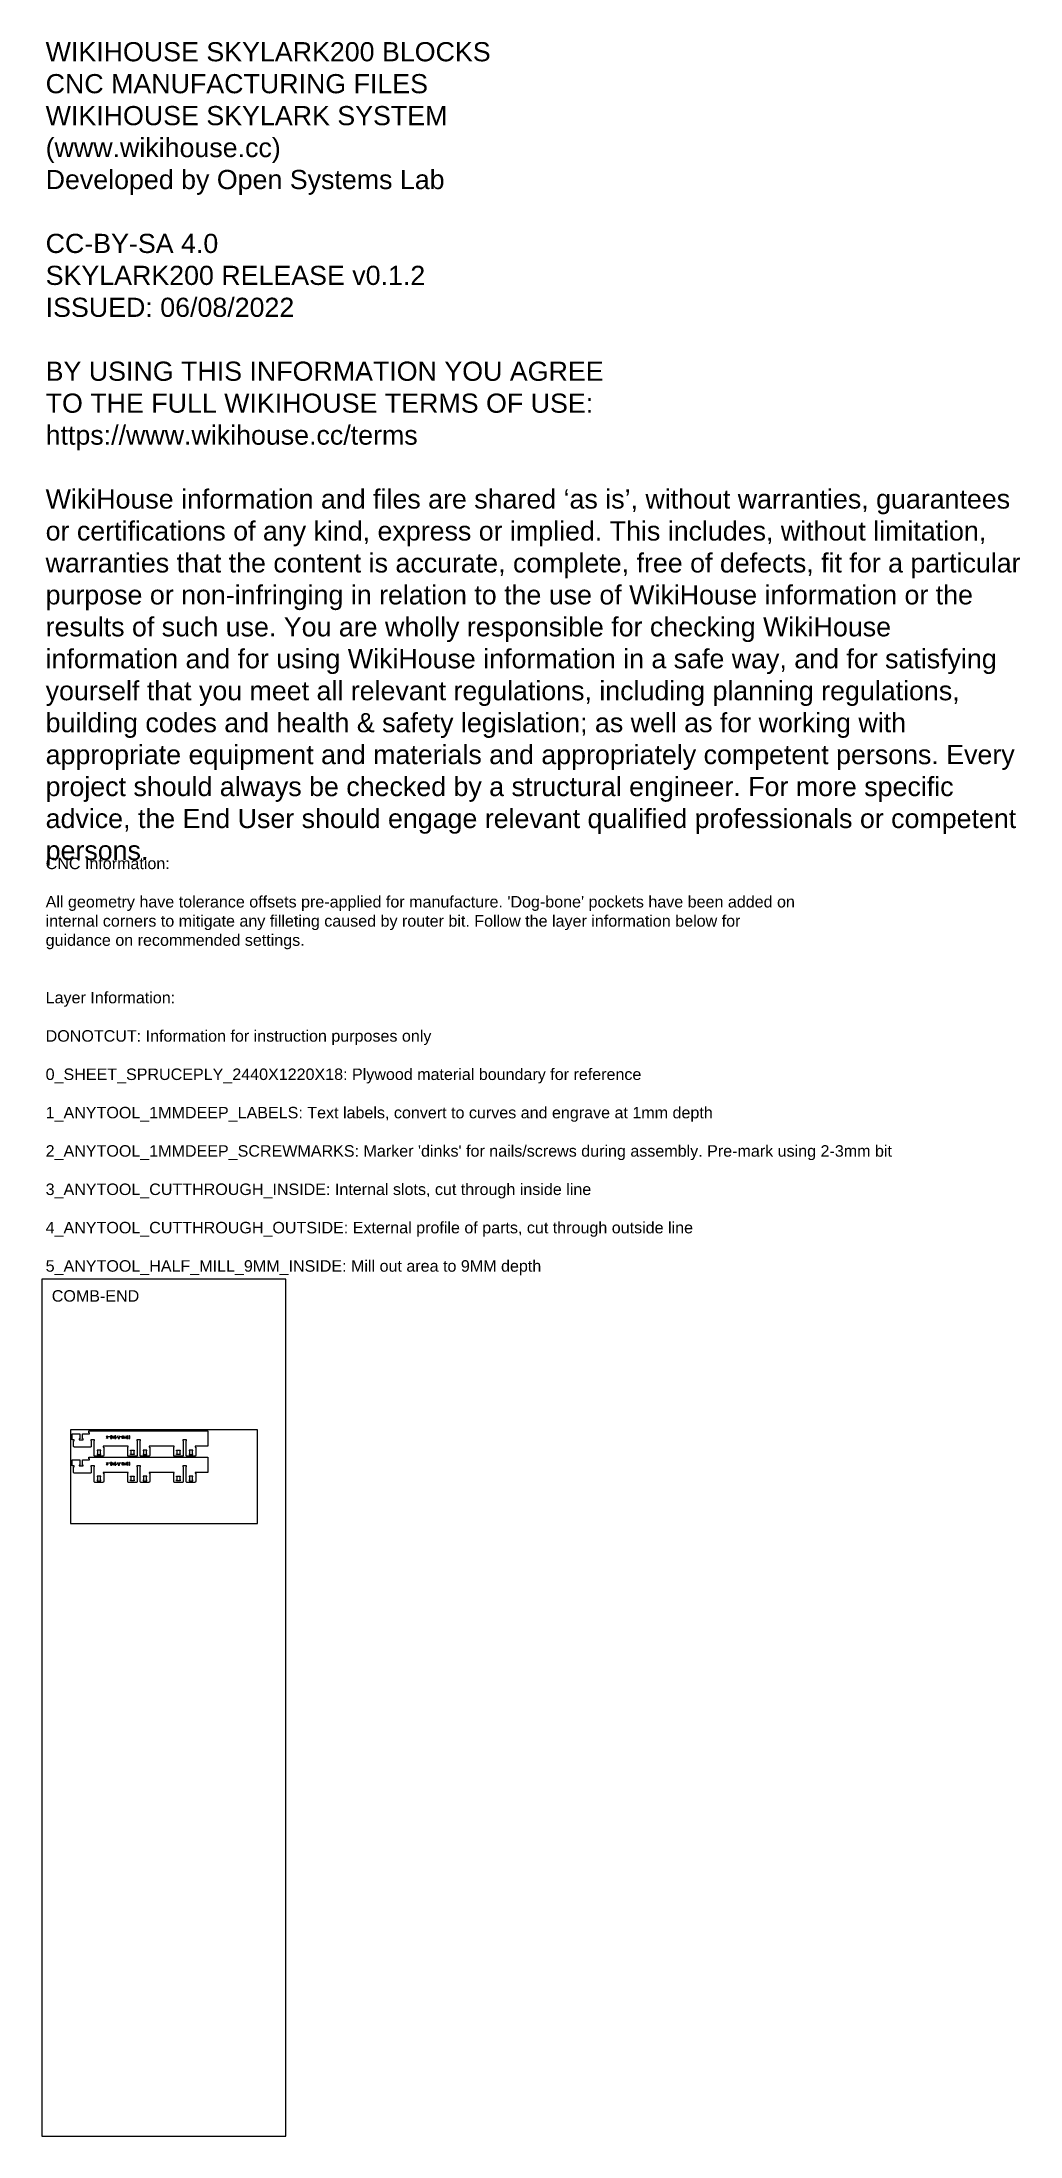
# Model space of a CAD drawing. Header units: millimetres. Extents: x 0 to 12757, y 0 to 27318.
import ezdxf

# ---------------------------------------------------------------- set-up
doc = ezdxf.new("R2010")
doc.units = ezdxf.units.MM
for name, color, linetype, true_color in [('0_SHEET_SPRUCEPLY_2440X122', 1, 'Continuous', 0xff0000), ('1_ANYTOOL_1MMDEEP_LABELS_S', 2, 'Continuous', 0xffff00), ('3_ANYTOOL_CUTTHROUGH_INSID', 4, 'Continuous', 0x00ffff), ('4_ANYTOOL_CUTTHROUGH_OUTSI', 5, 'Continuous', 0x0000ff), ('DONOTCUT', 7, 'Continuous', 0xffffff)]:
    doc.layers.add(name, color=color, linetype=linetype, true_color=true_color)
doc.styles.add('Arial', font='')
doc.styles.get('Arial').set_extended_font_data('Arial')

msp = doc.modelspace()

# ---------------------------------------------------------------- linework, layer by layer
at = {"layer": '0_SHEET_SPRUCEPLY_2440X122'}
msp.add_lwpolyline([(372, 9211), (372, 7991), (2812, 7991), (2812, 9211)], close=True, dxfattribs=at)
at = {"layer": '1_ANYTOOL_1MMDEEP_LABELS_S', "color": 2, "true_color": 0xffff00}
for points in [[(862, 9134), (838, 9098)], [(838, 9134), (862, 9098)], [(886, 9122), (870, 9122)], [(942, 9134), (942, 9098), (922, 9134), (922, 9098)], [(950, 9098), (966, 9098), (966, 9134), (950, 9134)], [(954, 9114), (966, 9114)], [(990, 9134), (974, 9098)], [(996, 9098), (1012, 9098), (1012, 9134)], [(996, 9114), (1012, 9114)], [(1036, 9122), (1020, 9122)], [(1096, 9134), (1096, 9098), (1084, 9118), (1072, 9098), (1072, 9134)], [(862, 8789), (838, 8753)], [(838, 8789), (862, 8753)], [(886, 8777), (870, 8777)], [(942, 8789), (942, 8753), (922, 8789), (922, 8753)], [(950, 8753), (966, 8753), (966, 8789), (950, 8789)], [(954, 8769), (966, 8769)], [(990, 8789), (974, 8753)], [(996, 8753), (1012, 8753), (1012, 8789)], [(996, 8769), (1012, 8769)], [(1036, 8777), (1020, 8777)], [(1096, 8789), (1096, 8753), (1084, 8773), (1072, 8753), (1072, 8789)]]:
    msp.add_lwpolyline(points, dxfattribs=at)
for points in [[(902, 9098), (914, 9098), (914, 9134), (902, 9134, 0.414214), (894, 9126), (894, 9106, 0.414214)], [(1124, 9124, 1), (1104, 9124), (1104, 9108, 1), (1124, 9108)], [(902, 8753), (914, 8753), (914, 8789), (902, 8789, 0.414214), (894, 8781), (894, 8761, 0.414214)], [(1124, 8779, 1), (1104, 8779), (1104, 8763, 1), (1124, 8763)]]:
    msp.add_lwpolyline(points, format="xyb", close=True, dxfattribs=at)
for points in [[(1064, 9114), (1054, 9114, -1), (1054, 9134), (1064, 9134), (1064, 9098), (1054, 9098, -1), (1054, 9114)], [(1132, 9098), (1142, 9098, 0.414214), (1148, 9104), (1148, 9128, 0.414214), (1142, 9134), (1132, 9134)], [(1064, 8769), (1054, 8769, -1), (1054, 8789), (1064, 8789), (1064, 8753), (1054, 8753, -1), (1054, 8769)], [(1132, 8753), (1142, 8753, 0.414214), (1148, 8759), (1148, 8783, 0.414214), (1142, 8789), (1132, 8789)]]:
    msp.add_lwpolyline(points, format="xyb", dxfattribs=at)
at = {"layer": '3_ANYTOOL_CUTTHROUGH_INSID', "color": 4, "true_color": 0x00ffff}
for points in [[(720, 8938), (726, 8938), (726, 8902), (720, 8902), (720, 8890), (769, 8890), (769, 8902), (763, 8902), (763, 8938), (769, 8938), (769, 8950), (720, 8950)], [(720, 8938), (726, 8938), (726, 8902), (720, 8902), (720, 8890), (769, 8890), (769, 8902), (763, 8902), (763, 8938), (769, 8938), (769, 8950), (720, 8950)], [(1205, 8938), (1199, 8938), (1199, 8902), (1205, 8902), (1205, 8890), (1156, 8890), (1156, 8902), (1162, 8902), (1162, 8938), (1156, 8938), (1156, 8950), (1205, 8950)], [(1205, 8938), (1199, 8938), (1199, 8902), (1205, 8902), (1205, 8890), (1156, 8890), (1156, 8902), (1162, 8902), (1162, 8938), (1156, 8938), (1156, 8950), (1205, 8950)], [(1320, 8938), (1326, 8938), (1326, 8902), (1320, 8902), (1320, 8890), (1369, 8890), (1369, 8902), (1363, 8902), (1363, 8938), (1369, 8938), (1369, 8950), (1320, 8950)], [(1320, 8938), (1326, 8938), (1326, 8902), (1320, 8902), (1320, 8890), (1369, 8890), (1369, 8902), (1363, 8902), (1363, 8938), (1369, 8938), (1369, 8950), (1320, 8950)], [(1805, 8938), (1799, 8938), (1799, 8902), (1805, 8902), (1805, 8890), (1756, 8890), (1756, 8902), (1762, 8902), (1762, 8938), (1756, 8938), (1756, 8950), (1805, 8950)], [(1805, 8938), (1799, 8938), (1799, 8902), (1805, 8902), (1805, 8890), (1756, 8890), (1756, 8902), (1762, 8902), (1762, 8938), (1756, 8938), (1756, 8950), (1805, 8950)], [(1920, 8938), (1926, 8938), (1926, 8902), (1920, 8902), (1920, 8890), (1969, 8890), (1969, 8902), (1963, 8902), (1963, 8938), (1969, 8938), (1969, 8950), (1920, 8950)], [(1920, 8938), (1926, 8938), (1926, 8902), (1920, 8902), (1920, 8890), (1969, 8890), (1969, 8902), (1963, 8902), (1963, 8938), (1969, 8938), (1969, 8950), (1920, 8950)], [(720, 8598), (726, 8598), (726, 8562), (720, 8562), (720, 8550), (769, 8550), (769, 8562), (763, 8562), (763, 8598), (769, 8598), (769, 8610), (720, 8610)], [(720, 8598), (726, 8598), (726, 8562), (720, 8562), (720, 8550), (769, 8550), (769, 8562), (763, 8562), (763, 8598), (769, 8598), (769, 8610), (720, 8610)], [(1205, 8598), (1199, 8598), (1199, 8562), (1205, 8562), (1205, 8550), (1156, 8550), (1156, 8562), (1162, 8562), (1162, 8598), (1156, 8598), (1156, 8610), (1205, 8610)], [(1205, 8598), (1199, 8598), (1199, 8562), (1205, 8562), (1205, 8550), (1156, 8550), (1156, 8562), (1162, 8562), (1162, 8598), (1156, 8598), (1156, 8610), (1205, 8610)], [(1320, 8598), (1326, 8598), (1326, 8562), (1320, 8562), (1320, 8550), (1369, 8550), (1369, 8562), (1363, 8562), (1363, 8598), (1369, 8598), (1369, 8610), (1320, 8610)], [(1320, 8598), (1326, 8598), (1326, 8562), (1320, 8562), (1320, 8550), (1369, 8550), (1369, 8562), (1363, 8562), (1363, 8598), (1369, 8598), (1369, 8610), (1320, 8610)], [(1805, 8598), (1799, 8598), (1799, 8562), (1805, 8562), (1805, 8550), (1756, 8550), (1756, 8562), (1762, 8562), (1762, 8598), (1756, 8598), (1756, 8610), (1805, 8610)], [(1805, 8598), (1799, 8598), (1799, 8562), (1805, 8562), (1805, 8550), (1756, 8550), (1756, 8562), (1762, 8562), (1762, 8598), (1756, 8598), (1756, 8610), (1805, 8610)], [(1920, 8598), (1926, 8598), (1926, 8562), (1920, 8562), (1920, 8550), (1969, 8550), (1969, 8562), (1963, 8562), (1963, 8598), (1969, 8598), (1969, 8610), (1920, 8610)], [(1920, 8598), (1926, 8598), (1926, 8562), (1920, 8562), (1920, 8550), (1969, 8550), (1969, 8562), (1963, 8562), (1963, 8598), (1969, 8598), (1969, 8610), (1920, 8610)]]:
    msp.add_lwpolyline(points, close=True, dxfattribs=at)
at = {"layer": '4_ANYTOOL_CUTTHROUGH_OUTSI', "color": 5, "true_color": 0x0000ff}
for points in [[(2006, 8880, -0.414214), (1994, 8868), (1892, 8868, -0.414214), (1881, 8880), (1881, 9070), (1887, 9070), (1887, 9082), (1838, 9082), (1838, 9070), (1844, 9070), (1844, 8880), (1844, 8880, -0.414214), (1832, 8868), (1730, 8868, -0.414214), (1719, 8880), (1719, 8986), (1725, 8986), (1725, 8998), (1400, 8998), (1400, 8986), (1406, 8986), (1406, 8880), (1406, 8880, -0.414214), (1394, 8868), (1292, 8868, -0.414214), (1281, 8880), (1281, 9070), (1287, 9070), (1287, 9082), (1238, 9082), (1238, 9070), (1244, 9070), (1244, 8880), (1244, 8880, -0.414214), (1232, 8868), (1130, 8868, -0.414214), (1119, 8880), (1119, 8986), (1125, 8986), (1125, 8998), (800, 8998), (800, 8986), (806, 8986), (806, 8880), (806, 8880, -0.414214), (794, 8868), (692, 8868, -0.414214), (681, 8880), (681, 9070), (687, 9070), (687, 9082), (638, 9082), (638, 9070), (644, 9070), (644, 9070), (644, 9000), (644, 9000), (644, 9000), (644, 8999), (644, 8999), (644, 8999), (644, 8999), (644, 8998), (644, 8998), (644, 8998), (644, 8997), (644, 8997), (644, 8997), (644, 8997), (644, 8996), (643, 8996), (643, 8996), (643, 8996), (643, 8995), (643, 8995), (643, 8995), (643, 8995), (643, 8994), (642, 8994), (642, 8994), (642, 8994), (642, 8993), (642, 8993), (642, 8993), (641, 8993), (641, 8992), (641, 8992), (641, 8992), (641, 8992), (640, 8991), (640, 8991), (640, 8991), (640, 8991), (639, 8991), (639, 8991), (639, 8990), (639, 8990), (638, 8990), (638, 8990), (638, 8990), (638, 8990), (637, 8990), (637, 8989), (637, 8989), (637, 8989), (636, 8989), (636, 8989), (636, 8989), (635, 8989), (635, 8989), (635, 8989), (635, 8989), (634, 8989), (634, 8989), (634, 8989), (634, 8989), (633, 8989), (633, 8989), (633, 8989), (632, 8989), (424, 8989, -0.414214), (413, 9000), (413, 9070), (419, 9070), (419, 9082), (395, 9082), (395, 9162), (494, 9162), (494, 9094), (488, 9094), (488, 9082), (537, 9082), (537, 9094), (531, 9094), (531, 9162), (619, 9162), (619, 9174), (613, 9174), (613, 9198), (962, 9198), (1262, 9198), (1562, 9198), (1862, 9198), (2162, 9198), (2162, 8998), (2000, 8998), (2000, 8986), (2006, 8986), (2006, 8880)], [(2006, 8540, -0.414214), (1994, 8528), (1892, 8528, -0.414214), (1881, 8540), (1881, 8730), (1887, 8730), (1887, 8742), (1838, 8742), (1838, 8730), (1844, 8730), (1844, 8540), (1844, 8540, -0.414214), (1832, 8528), (1730, 8528, -0.414214), (1719, 8540), (1719, 8646), (1725, 8646), (1725, 8658), (1400, 8658), (1400, 8646), (1406, 8646), (1406, 8540), (1406, 8540, -0.414214), (1394, 8528), (1292, 8528, -0.414214), (1281, 8540), (1281, 8730), (1287, 8730), (1287, 8742), (1238, 8742), (1238, 8730), (1244, 8730), (1244, 8540), (1244, 8540, -0.414214), (1232, 8528), (1130, 8528, -0.414214), (1119, 8540), (1119, 8646), (1125, 8646), (1125, 8658), (800, 8658), (800, 8646), (806, 8646), (806, 8540), (806, 8540, -0.414214), (794, 8528), (692, 8528, -0.414214), (681, 8540), (681, 8730), (687, 8730), (687, 8742), (638, 8742), (638, 8730), (644, 8730), (644, 8730), (644, 8660), (644, 8660), (644, 8660), (644, 8659), (644, 8659), (644, 8659), (644, 8659), (644, 8658), (644, 8658), (644, 8658), (644, 8657), (644, 8657), (644, 8657), (644, 8657), (644, 8656), (643, 8656), (643, 8656), (643, 8656), (643, 8655), (643, 8655), (643, 8655), (643, 8655), (643, 8654), (642, 8654), (642, 8654), (642, 8654), (642, 8653), (642, 8653), (642, 8653), (641, 8653), (641, 8652), (641, 8652), (641, 8652), (641, 8652), (640, 8651), (640, 8651), (640, 8651), (640, 8651), (639, 8651), (639, 8651), (639, 8650), (639, 8650), (638, 8650), (638, 8650), (638, 8650), (638, 8650), (637, 8650), (637, 8649), (637, 8649), (637, 8649), (636, 8649), (636, 8649), (636, 8649), (635, 8649), (635, 8649), (635, 8649), (635, 8649), (634, 8649), (634, 8649), (634, 8649), (634, 8649), (633, 8649), (633, 8649), (633, 8649), (632, 8649), (424, 8649, -0.414214), (413, 8660), (413, 8730), (419, 8730), (419, 8742), (395, 8742), (395, 8822), (494, 8822), (494, 8754), (488, 8754), (488, 8742), (537, 8742), (537, 8754), (531, 8754), (531, 8822), (619, 8822), (619, 8834), (613, 8834), (613, 8858), (962, 8858), (1262, 8858), (1562, 8858), (1862, 8858), (2162, 8858), (2162, 8658), (2000, 8658), (2000, 8646), (2006, 8646), (2006, 8540)]]:
    msp.add_lwpolyline(points, format="xyb", close=True, dxfattribs=at)
at = {"layer": 'DONOTCUT'}
msp.add_lwpolyline([(0, 0), (3183, 0), (3183, 11179), (0, 11179)], close=True, dxfattribs=at)

# ---------------------------------------------------------------- texts
at = {"layer": 'DONOTCUT', "attachment_point": 1, "style": 'Arial'}
for s, insert, char_height, width in [('{\\fArial;WIKIHOUSE SKYLARK200 BLOCKS}\\P{\\fArial;CNC MANUFACTURING FILES}\\P{\\fArial;WIKIHOUSE SKYLARK SYSTEM}\\P{\\fArial;(www.wikihouse.cc)}\\P{\\fArial;Developed by Open Systems Lab}\\P\\P{\\fArial;CC-BY-SA 4.0}\\P{\\fArial;SKYLARK200 RELEASE v0.1.2}\\P{\\fArial;ISSUED: 06/08/2022}\\P\\P{\\fArial;BY USING THIS INFORMATION YOU AGREE }\\P{\\fArial;TO THE FULL WIKIHOUSE TERMS OF USE:}\\P{\\fArial;https://www.wikihouse.cc/terms}\\P\\P{\\fArial;WikiHouse information and files are shared }{\\fArial;‘as is}{\\fArial;’, without warranties, guarantees }\\P{\\fArial;or certifications of any kind, express or implied. This includes, without limitation, }\\P{\\fArial;warranties that the content is accurate, complete, free of defects, fit for a particular }\\P{\\fArial;purpose or non-infringing in relation to the use of WikiHouse information or the }\\P{\\fArial;results of such use. You are wholly responsible for checking WikiHouse }\\P{\\fArial;information and for using WikiHouse information in a safe way, and for satisfying }\\P{\\fArial;yourself that you meet all relevant regulations, including planning regulations, }\\P{\\fArial;building codes and health & safety legislation; as well as for working with }\\P{\\fArial;appropriate equipment and materials and appropriately competent persons. Every }\\P{\\fArial;project should always be checked by a structural engineer. For more specific }\\P{\\fArial;advice, the End User should engage relevant qualified professionals or competent }\\P{\\fArial;persons.}\\P', (49, 27315), 250, 12895.38), ("{\\fArial;CNC Information:}\\P\\P{\\fArial;All geometry have tolerance offsets pre-applied for manufacture. 'Dog-bone' pockets have been added on}\\P{\\fArial;internal corners to mitigate any filleting caused by router bit. Follow the layer information below for}\\P{\\fArial;guidance on recommended settings.}\\P\\P\\P{\\fArial;Layer Information:}\\P\\P{\\fArial;DONOTCUT: Information for instruction purposes only}\\P\\P{\\fArial;0_SHEET_SPRUCEPLY_2440X1220X18: Plywood material boundary for reference}\\P\\P{\\fArial;1_ANYTOOL_1MMDEEP_LABELS: Text labels, convert to curves and engrave at 1mm depth}\\P\\P{\\fArial;2_ANYTOOL_1MMDEEP_SCREWMARKS: Marker 'dinks' for nails/screws during assembly. Pre-mark using 2-3mm bit}\\P\\P{\\fArial;3_ANYTOOL_CUTTHROUGH_INSIDE: Internal slots, cut through inside line}\\P\\P{\\fArial;4_ANYTOOL_CUTTHROUGH_OUTSIDE: External profile of parts, cut through outside line}\\P\\P{\\fArial;5_ANYTOOL_HALF_MILL_9MM_INSIDE: Mill out area to 9MM depth}", (49, 16677), 150, 22265.22), ('COMB-END', (129, 11035, 0), 150, 2551.63)]:
    msp.add_mtext(s, dxfattribs=dict(at, insert=insert, char_height=char_height, width=width))

doc.saveas('drawing.dxf')
